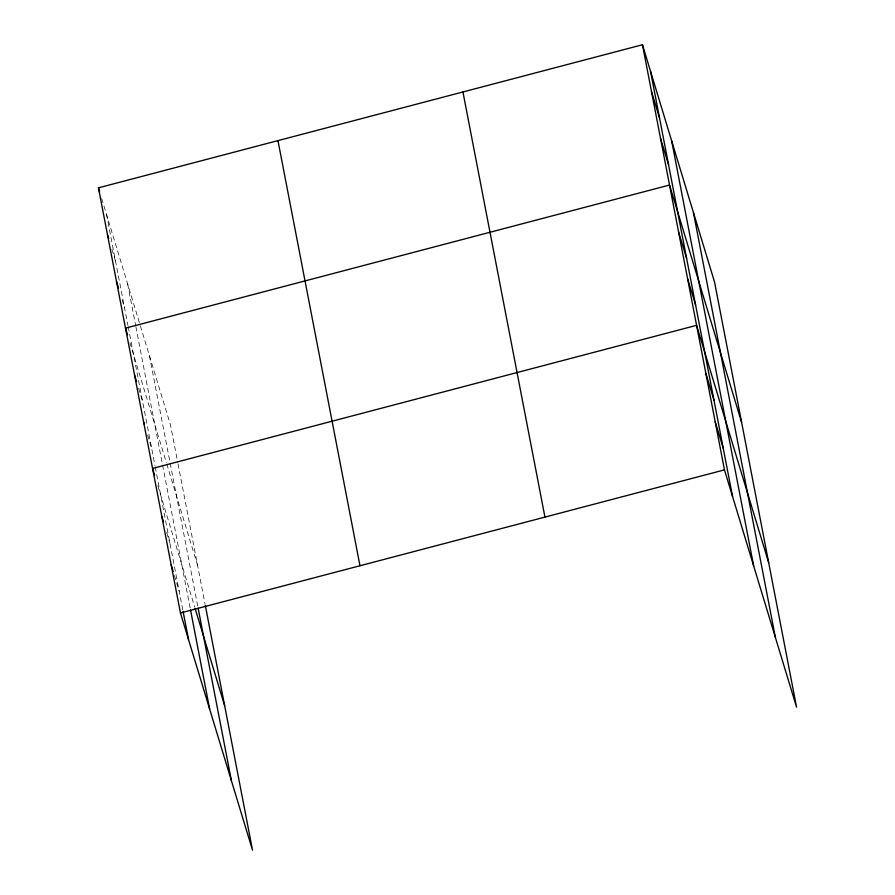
<?xml version="1.0" encoding="UTF-8"?>
<svg xmlns="http://www.w3.org/2000/svg" width="895" height="895" viewBox="0 0 895 895"><rect width="100%" height="100%" fill="white"/><g stroke="black" fill="none" stroke-linecap="round" stroke-linejoin="round"><path stroke-width="0.67" stroke-dasharray="4.47 3.36" d="M101.672 198.466L170.531 425.125L177.747 462.536M111.897 249.213L115.533 261.172M122.134 299.959L124.55 307.936M129.943 342.74L166.392 462.704M166.794 464.035L197.594 565.416M138.557 388.184L142.596 401.463M147.585 434.948L151.613 448.227M157.811 485.694L194.662 606.978M166.705 532.547L169.927 543.175M174.38 575.418L179.224 591.349M178.004 463.867L205.067 604.159M149.409 355.583L197.862 606.776M127.638 283.939L135.626 325.366M135.883 326.697L190.545 610.032M106.516 214.408L127.907 325.299M128.164 326.641L154.969 465.59M155.227 466.933L183.095 611.43"/><path stroke-width="1.34" d="M205.324 605.501L252.535 850.25L180.454 612.974L98.439 187.838L642.465 44.75L714.546 282.026L796.561 707.162L724.469 469.875L642.465 44.75M180.454 612.974L724.469 469.875M651.482 91.514L659.548 118.073M660.499 138.277L668.576 164.837M741.608 422.317L669.527 185.041L125.501 328.141L127.526 334.775M678.544 231.805L686.61 258.364M687.561 278.569L695.639 305.139M768.671 562.608L696.578 325.332L152.564 468.432L154.589 475.066M705.875 373.517L713.953 400.076M715.172 421.702L723.238 448.261M98.439 187.838L99.658 191.832M107.467 234.602L108.675 238.596M116.484 281.366L118.498 288.011M134.53 374.904L136.543 381.538M143.547 421.668L144.352 424.319M195.065 608.309L224.656 705.707M161.861 516.605L163.472 521.919M171.158 564.79L173.171 571.435M693.424 212.495L775.428 637.62M671.653 140.851L753.668 565.976M650.531 71.309L732.535 496.445M462.939 91.972L544.943 517.097M277.965 140.627L359.98 565.752M198.119 608.108L231.413 780.708M190.545 610.032L209.643 709.075M183.095 611.43L188.521 639.533"/></g></svg>
